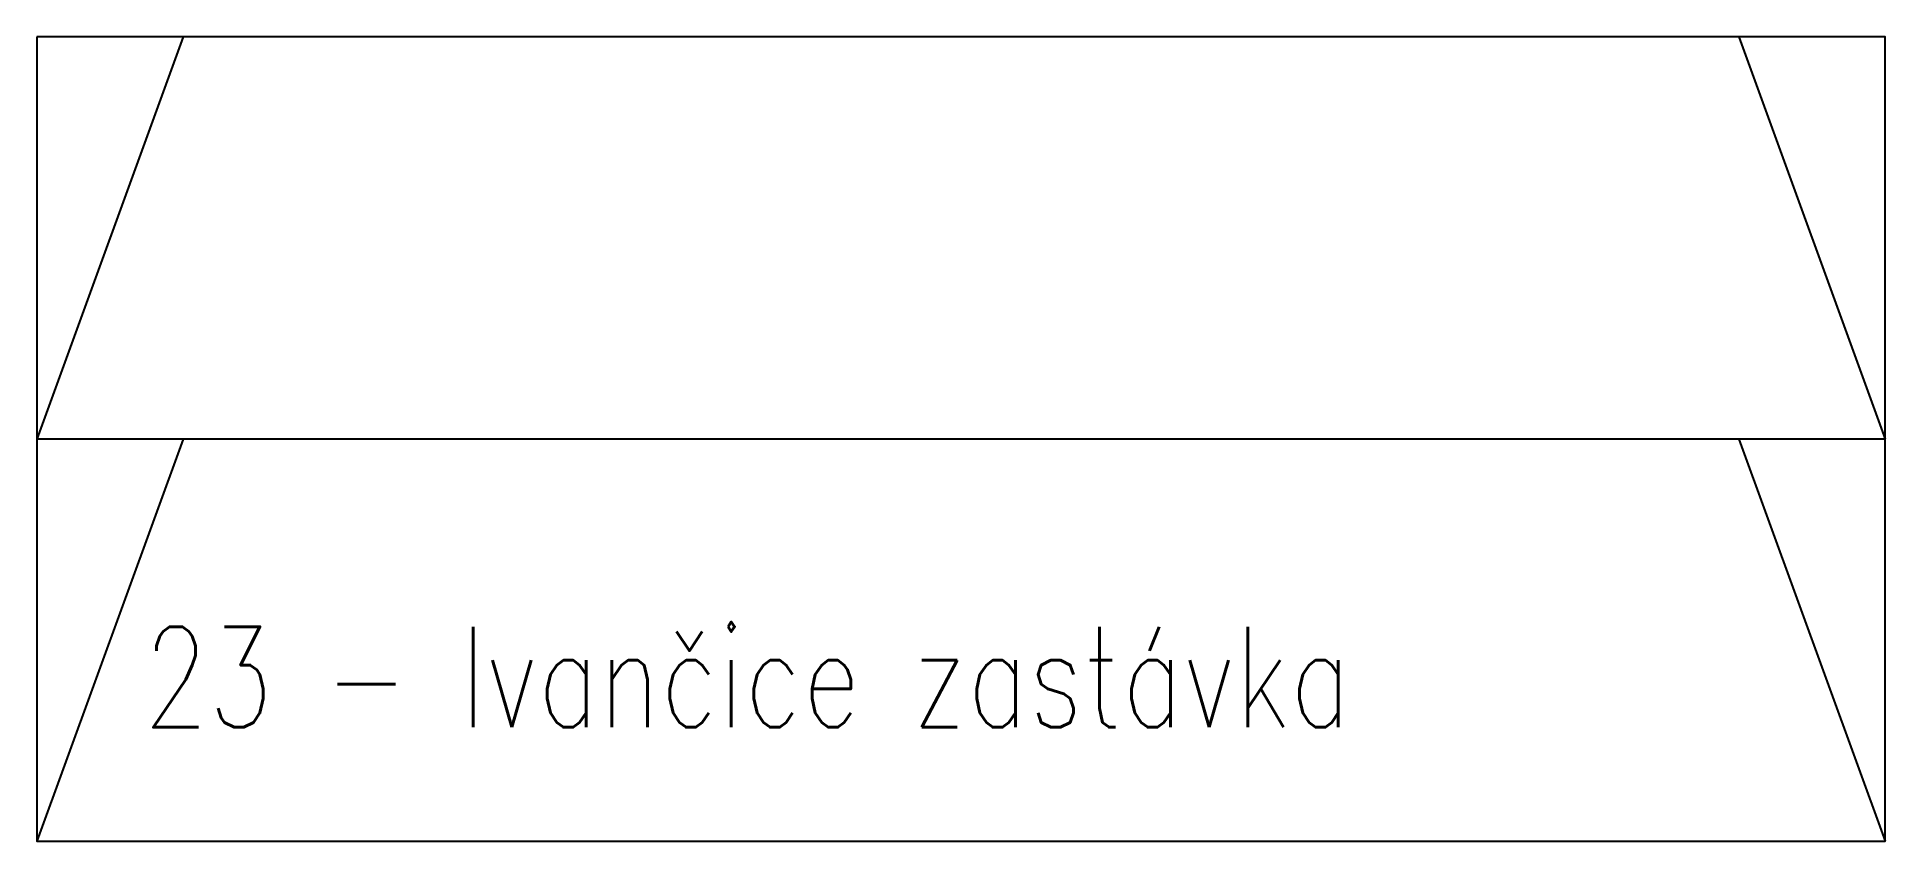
# Model space of a CAD drawing. Header units: millimetres. Extents: x 0 to 920, y 0 to 400.
import ezdxf

# ---------------------------------------------------------------- set-up
doc = ezdxf.new("R2010")
doc.units = ezdxf.units.MM
doc.layers.add('rozhrani', color=4, linetype='Continuous')
doc.layers.add('TTmoduly', color=3, linetype='Continuous')
doc.styles.add('romans', font='romans.shx', dxfattribs={"width": 0.75, "height": 200})

msp = doc.modelspace()

# ---------------------------------------------------------------- linework, layer by layer
at = {"layer": 'rozhrani'}
for p, q in [((72.79, 399.99), (0, 199.99)), ((847.21, 399.99), (920, 199.99)), ((72.79, 199.99), (0, -0.01)), ((847.21, 199.99), (920, -0.01))]:
    msp.add_line(p, q, dxfattribs=at)
at = {"layer": 'TTmoduly'}
msp.add_line((920, 199.99), (0, 199.99), dxfattribs=at)
msp.add_lwpolyline([(0, 399.99), (0, -0.01), (920, -0.01), (920, 399.99)], close=True, dxfattribs=at)

# ---------------------------------------------------------------- texts
at = {"layer": 'TTmoduly', "insert": (53.16, 106.59), "char_height": 50, "attachment_point": 1, "style": 'romans'}
msp.add_mtext_dynamic_manual_height_columns('23 - Ivančice zastávka', width=705.5023, gutter_width=150, heights=[0], dxfattribs=at)

doc.saveas('drawing.dxf')
